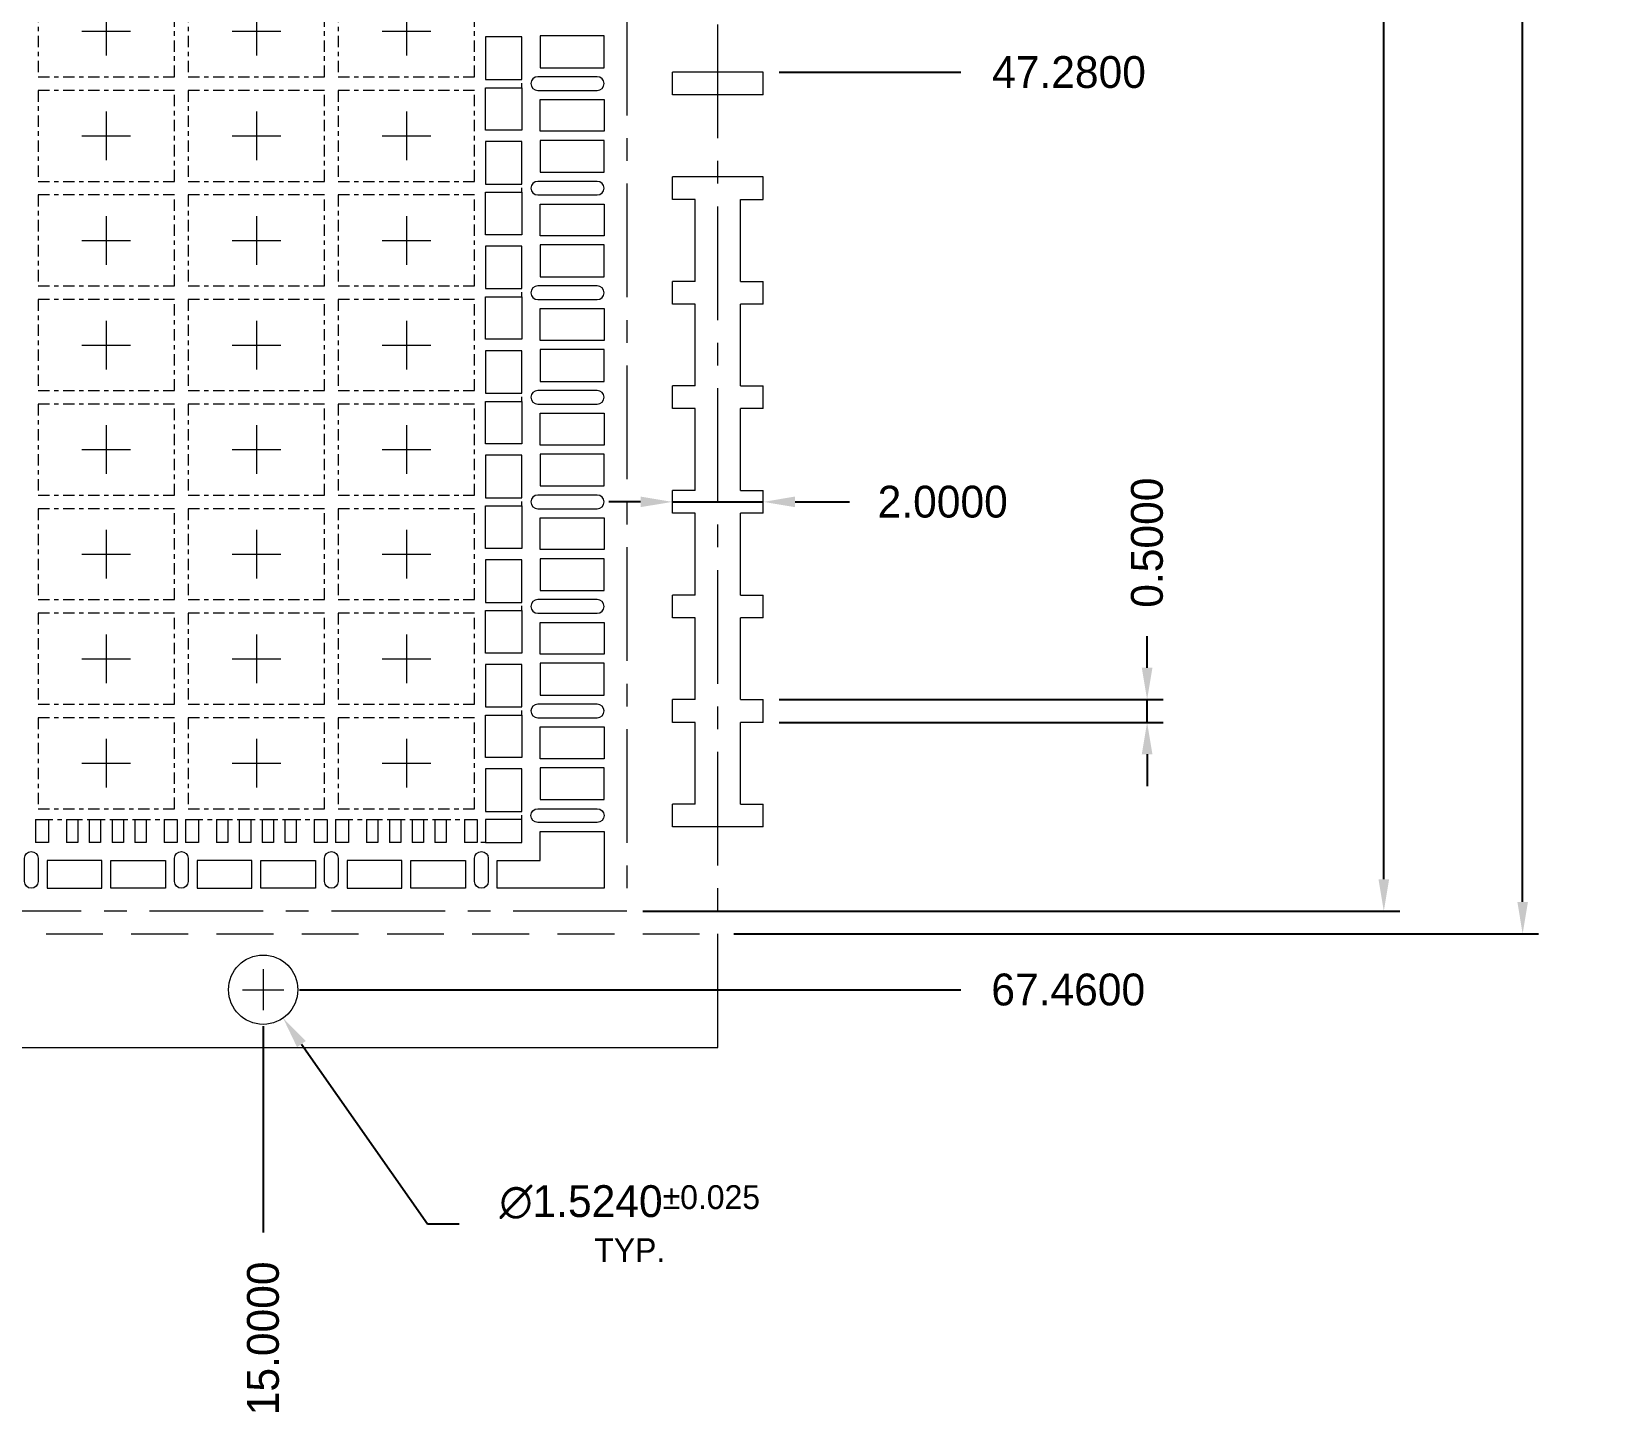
# Model space of a CAD drawing. Extents: x -231.9 to -154.2, y -116.6 to -30.5.
# Drawn here: x -188.64 to -154.21, y -116.62 to -86.15 of the extents above; entities that cross this region are included whole.
import ezdxf

# ---------------------------------------------------------------- set-up
doc = ezdxf.new("R2010")
doc.units = 0
doc.header["$MEASUREMENT"] = 0
doc.linetypes.add('CENTER', pattern=[2, 1.25, -0.25, 0.25, -0.25])
doc.linetypes.add('HIDDEN', pattern=[0.375, 0.25, -0.125])
for name, color, linetype, lineweight in [('Center', 1, 'Continuous', 5), ('Dim', 7, 'Continuous', 5), ('Half Etch BT', 4, 'Continuous', 5), ('LF', 7, 'Continuous', 13), ('Mold', 5, 'Continuous', 15), ('PKG', 6, 'Continuous', 18), ('Tape', 2, 'Continuous', 15)]:
    doc.layers.add(name, color=color, linetype=linetype, lineweight=lineweight)
doc.styles.get("Standard").update_dxf_attribs({"font": ''})
doc.styles.get('Standard').set_extended_font_data('SWRomns')
doc.dimstyles.new('ISO', dxfattribs={"dimtxt": 0.7, "dimasz": 0.7, "dimexe": 0.35, "dimexo": 0.35, "dimgap": 0.35, "dimtad": 0, "dimtih": 1, "dimtoh": 1, "dimdec": 4, "dimzin": 0, "dimdsep": 46, "dimtxsty": 'Standard', "dimcen": 0, "dimadec": 0, "dimazin": 0, "dimtfac": 1, "dimtdec": 4, "dimtofl": 0, "dimtmove": 0, "dimatfit": 1, "dimfxl": 1, "dimtolj": 1, "dimtzin": 0, "dimarcsym": 0})
doc.dimstyles.get("Standard").update_dxf_attribs({"dimtxt": 0.7, "dimasz": 0.7, "dimexe": 0.35, "dimexo": 0.35, "dimgap": 0.35, "dimtad": 0, "dimdec": 4, "dimzin": 0, "dimdsep": 46, "dimtxsty": 'Standard', "dimcen": 0, "dimadec": 0, "dimazin": 0, "dimtfac": 1, "dimtdec": 4, "dimtmove": 0, "dimatfit": 1, "dimfxl": 1, "dimtolj": 1, "dimtzin": 0, "dimarcsym": 0})

# ---------------------------------------------------------------- blocks, each defined once
blk = doc.blocks.new('*D0')
at = {"layer": 'Defpoints', "color": 0, "transparency": 16777216}
for p in [(188.477, 100.765), (188.477, 36.765), (205.126, 36.765)]:
    blk.add_point(p, dxfattribs=at)
at = {"layer": 'Dim', "color": 0, "lineweight": -2, "transparency": 16777216}
for p, q in [((188.827, 100.765), (205.476, 100.765)), ((205.126, 100.065), (205.126, 74.175)), ((205.126, 37.465), (205.126, 57.35)), ((188.827, 36.765), (205.476, 36.765))]:
    blk.add_line(p, q, dxfattribs=at)
at = {"layer": 'Dim', "color": 0, "transparency": 16777216}
for points in [[(205.009, 100.065), (205.243, 100.065), (205.126, 100.765)], [(205.009, 37.465), (205.243, 37.465), (205.126, 36.765)]]:
    blk.add_solid(points, dxfattribs=at)
at = {"layer": 'Dim', "color": 0, "transparency": 16777216, "insert": (205.126, 65.763), "char_height": 0.7, "attachment_point": 5, "rotation": 90}
blk.add_mtext('\\A1;46.0000x64.0000 (MOLD PKG.)', dxfattribs=at)
blk = doc.blocks.new('*D1')
at = {"layer": 'Defpoints', "color": 0, "transparency": 16777216}
for p in [(203.713, 101.265), (190.477, 36.265), (208.18, 36.265)]:
    blk.add_point(p, dxfattribs=at)
at = {"layer": 'Dim', "color": 0, "lineweight": -2, "transparency": 16777216}
for p, q in [((204.063, 101.265), (208.53, 101.265)), ((208.18, 100.565), (208.18, 76.31)), ((208.18, 36.965), (208.18, 59.52)), ((190.827, 36.265), (208.53, 36.265))]:
    blk.add_line(p, q, dxfattribs=at)
at = {"layer": 'Dim', "color": 0, "transparency": 16777216}
for points in [[(208.064, 100.565), (208.297, 100.565), (208.18, 101.265)], [(208.064, 36.965), (208.297, 36.965), (208.18, 36.265)]]:
    blk.add_solid(points, dxfattribs=at)
at = {"layer": 'Dim', "color": 0, "transparency": 16777216, "insert": (208.18, 67.915), "char_height": 0.7, "attachment_point": 5, "rotation": 90}
blk.add_mtext('\\A1;65.0000±0.5000 (TAPE WIDTH)', dxfattribs=at)
blk = doc.blocks.new('*D2')
at = {"layer": 'Defpoints', "color": 0, "transparency": 16777216}
for p in [(191.477, 41.415), (199.92, 41.415), (191.477, 40.915)]:
    blk.add_point(p, dxfattribs=at)
at = {"layer": 'Dim', "color": 0, "lineweight": -2, "transparency": 16777216}
for p, q in [((199.92, 42.115), (199.92, 42.815)), ((191.827, 41.415), (200.27, 41.415)), ((199.92, 40.915), (199.92, 41.415)), ((191.827, 40.915), (200.27, 40.915)), ((199.92, 40.215), (199.92, 39.515))]:
    blk.add_line(p, q, dxfattribs=at)
at = {"layer": 'Dim', "color": 0, "transparency": 16777216}
for points in [[(199.803, 42.115), (200.037, 42.115), (199.92, 41.415)], [(199.803, 40.215), (200.037, 40.215), (199.92, 40.915)]]:
    blk.add_solid(points, dxfattribs=at)
at = {"layer": 'Dim', "color": 0, "transparency": 16777216, "insert": (199.92, 44.868), "char_height": 0.7, "attachment_point": 5, "rotation": 90}
blk.add_mtext('\\A1;0.5000', dxfattribs=at)
blk = doc.blocks.new('*D3')
at = {"layer": 'Defpoints', "color": 0, "transparency": 16777216}
for p in [(189.477, 45.765), (191.477, 45.765), (191.477, 45.765)]:
    blk.add_point(p, dxfattribs=at)
at = {"layer": 'Dim', "color": 0, "lineweight": -2, "transparency": 16777216}
for p, q in [((188.777, 45.765), (188.077, 45.765)), ((189.477, 45.765), (191.477, 45.765)), ((192.177, 45.765), (193.371, 45.765))]:
    blk.add_line(p, q, dxfattribs=at)
at = {"layer": 'Dim', "color": 0, "transparency": 16777216}
for points in [[(188.777, 45.882), (188.777, 45.649), (189.477, 45.765)], [(192.177, 45.882), (192.177, 45.649), (191.477, 45.765)]]:
    blk.add_solid(points, dxfattribs=at)
at = {"layer": 'Dim', "color": 0, "transparency": 16777216, "insert": (195.424, 45.765), "char_height": 0.7, "attachment_point": 5}
blk.add_mtext('\\A1;2.0000', dxfattribs=at)
blk = doc.blocks.new('*D15')
at = {"layer": 'Defpoints', "color": 0, "transparency": 16777216}
for p in [(165.477, 102.495), (180.477, 34.584), (180.477, 29.694)]:
    blk.add_point(p, dxfattribs=at)
at = {"layer": 'Dim', "color": 0, "lineweight": -2, "transparency": 16777216}
blk.add_line((180.477, 34.234), (180.477, 29.694), dxfattribs=at)
at = {"layer": 'Dim', "color": 0, "transparency": 16777216, "insert": (180.477, 27.366), "char_height": 0.7, "attachment_point": 5, "rotation": 90}
blk.add_mtext('\\A1;15.0000', dxfattribs=at)
blk = doc.blocks.new('*D18')
at = {"layer": 'Defpoints', "color": 0, "transparency": 16777216}
for p in [(180.039, 35.659), (180.915, 34.412)]:
    blk.add_point(p, dxfattribs=at)
at = {"layer": 'Dim', "color": 0, "lineweight": -2, "transparency": 16777216}
for p, q in [((181.317, 33.839), (184.091, 29.889)), ((184.091, 29.889), (184.791, 29.889))]:
    blk.add_line(p, q, dxfattribs=at)
at = {"layer": 'Dim', "color": 0, "transparency": 16777216}
blk.add_solid([(181.413, 33.906), (181.222, 33.772), (180.915, 34.412)], dxfattribs=at)
at = {"layer": 'Dim', "color": 0, "transparency": 16777216, "insert": (188.541, 29.889), "char_height": 0.7, "attachment_point": 5}
blk.add_mtext('\\A2;∅1.5240{\\H0.525000;±0.025}{\\H0.75x;\\PTYP.}', dxfattribs=at)
blk = doc.blocks.new('*D19')
at = {"layer": 'Defpoints', "color": 0, "transparency": 16777216}
for p in [(165.477, 102.495), (180.928, 35.035), (195.825, 35.035)]:
    blk.add_point(p, dxfattribs=at)
at = {"layer": 'Dim', "color": 0, "lineweight": -2, "transparency": 16777216}
blk.add_line((181.278, 35.035), (195.825, 35.035), dxfattribs=at)
at = {"layer": 'Dim', "color": 0, "transparency": 16777216, "insert": (198.185, 35.035), "char_height": 0.7, "attachment_point": 5}
blk.add_mtext('\\A1;67.4600', dxfattribs=at)
blk = doc.blocks.new('*D20')
at = {"layer": 'Defpoints', "color": 0, "transparency": 16777216}
for p in [(139.097, 34.909), (140.077, 34.765), (141.077, 33.765), (141.077, 33.765), (190.477, 33.765)]:
    blk.add_point(p, dxfattribs=at)
at = {"layer": 'Dim', "color": 0, "lineweight": -2, "transparency": 16777216}
for p, q in [((139.83, 35.013), (139.213, 35.63)), ((140.727, 33.765), (138.44, 33.765))]:
    blk.add_line(p, q, dxfattribs=at)
for start, end in [(99.79, 117.395), (135, 180), (197.605, 215.21)]:
    blk.add_arc((141.077, 33.765), 2.287, start, end, dxfattribs=at)
at = {"layer": 'Dim', "color": 0, "transparency": 16777216}
for points in [[(140.094, 35.702), (139.956, 35.89), (139.46, 35.383)], [(138.782, 33.056), (139.013, 33.091), (138.79, 33.765)]]:
    blk.add_solid(points, dxfattribs=at)
at = {"layer": 'Dim', "color": 0, "transparency": 16777216, "insert": (142.688, 32.142), "char_height": 0.7, "attachment_point": 5}
blk.add_mtext('\\A1;C=1x45°(4x)', dxfattribs=at)
blk = doc.blocks.new('*U24')
at = {"layer": 'PKG', "linetype": 'CENTER', "ltscale": 0.2}
blk.add_lwpolyline([(-1.5, -1), (1.5, -1), (1.5, 1), (-1.5, 1)], close=True, dxfattribs=at)
blk = doc.blocks.new('*U25')
at = {"layer": 'PKG', "color": 0, "linetype": 'ByBlock', "lineweight": -2}
for p in [(29.7, 16.1), (33, 16.1), (36.3, 16.1), (29.7, 13.8), (33, 13.8), (36.3, 13.8), (29.7, 11.5), (33, 11.5), (36.3, 11.5), (29.7, 9.2), (33, 9.2), (36.3, 9.2), (29.7, 6.9), (33, 6.9), (36.3, 6.9), (29.7, 4.6), (33, 4.6), (36.3, 4.6), (29.7, 2.3), (33, 2.3), (36.3, 2.3), (29.7, 0), (33, 0), (36.3, 0)]:
    blk.add_blockref('*U24', p, dxfattribs=at)
blk = doc.blocks.new('*U26')
at = {"layer": 'Center'}
for p, q in [((0, 0.535), (0, -0.535)), ((-0.535, 0), (0.535, 0))]:
    blk.add_line(p, q, dxfattribs=at)
blk = doc.blocks.new('*U27')
at = {"layer": 'Center', "color": 0, "linetype": 'ByBlock', "lineweight": -2}
for p in [(29.7, 16.1), (33, 16.1), (36.3, 16.1), (29.7, 13.8), (33, 13.8), (36.3, 13.8), (29.7, 11.5), (33, 11.5), (36.3, 11.5), (29.7, 9.2), (33, 9.2), (36.3, 9.2), (29.7, 6.9), (33, 6.9), (36.3, 6.9), (29.7, 4.6), (33, 4.6), (36.3, 4.6), (29.7, 2.3), (33, 2.3), (36.3, 2.3), (29.7, 0), (33, 0), (36.3, 0)]:
    blk.add_blockref('*U26', p, dxfattribs=at)
blk = doc.blocks.new('*D58')
at = {"layer": 'Defpoints', "color": 0, "transparency": 16777216}
for p in [(165.477, 102.495), (191.477, 55.215), (195.825, 55.215)]:
    blk.add_point(p, dxfattribs=at)
at = {"layer": 'Dim', "color": 0, "lineweight": -2, "transparency": 16777216}
blk.add_line((191.827, 55.215), (195.825, 55.215), dxfattribs=at)
at = {"layer": 'Dim', "color": 0, "transparency": 16777216, "insert": (198.202, 55.215), "char_height": 0.7, "attachment_point": 5}
blk.add_mtext('\\A1;47.2800', dxfattribs=at)

msp = doc.modelspace()

# ---------------------------------------------------------------- linework, layer by layer
at = {"layer": 'Center', "linetype": 'CENTER', "ltscale": 2}
msp.add_line((-173.53738, -108.49858), (-173.53738, -38.49858), dxfattribs=at)
at = {"layer": 'Center', "linetype": 'CENTER'}
for p, q in [((-183.53738, -106.77742), (-183.53738, -107.67973)), ((-183.98853, -107.22858), (-183.08623, -107.22858))]:
    msp.add_line(p, q, dxfattribs=at)
at = {"layer": 'Half Etch BT', "linetype": 'HIDDEN', "ltscale": 0.25}
for p, q in [((-177.84738, -87.38858), (-177.84738, -87.20858)), ((-177.84738, -89.68858), (-177.84738, -89.50858)), ((-177.84738, -91.98858), (-177.84738, -91.80858)), ((-177.84738, -94.28858), (-177.84738, -94.10858)), ((-177.84738, -96.58858), (-177.84738, -96.40858)), ((-177.84738, -98.88858), (-177.84738, -98.70858)), ((-177.84738, -101.18858), (-177.84738, -101.00858)), ((-177.84738, -103.48858), (-177.84738, -103.30858)), ((-178.64738, -103.98858), (-178.82738, -103.98858))]:
    msp.add_line(p, q, dxfattribs=at)
at = {"layer": 'Half Etch BT', "linetype": 'HIDDEN', "ltscale": 0.3}
for p, q in [((-188.26238, -103.48858), (-187.86238, -103.48858)), ((-187.61238, -103.48858), (-187.36238, -103.48858)), ((-187.11238, -103.48858), (-186.86238, -103.48858)), ((-186.61238, -103.48858), (-186.36238, -103.48858)), ((-186.11238, -103.48858), (-185.71238, -103.48858)), ((-184.96238, -103.48858), (-184.56238, -103.48858)), ((-184.31238, -103.48858), (-184.06238, -103.48858)), ((-183.81238, -103.48858), (-183.56238, -103.48858)), ((-183.31238, -103.48858), (-183.06238, -103.48858)), ((-182.81238, -103.48858), (-182.41238, -103.48858)), ((-181.66238, -103.48858), (-181.26238, -103.48858)), ((-181.01238, -103.48858), (-180.76238, -103.48858)), ((-180.51238, -103.48858), (-180.26238, -103.48858)), ((-180.01238, -103.48858), (-179.76238, -103.48858)), ((-179.51238, -103.48858), (-179.11238, -103.48858))]:
    msp.add_line(p, q, dxfattribs=at)
at = {"layer": 'LF'}
for p, q in [((-172.53738, -87.04858), (-174.53738, -87.04858)), ((-174.53738, -87.54858), (-174.53738, -87.04858)), ((-172.53738, -87.54858), (-172.53738, -87.04858)), ((-172.53738, -87.54858), (-174.53738, -87.54858)), ((-172.53738, -89.34858), (-174.53738, -89.34858)), ((-174.53738, -89.84858), (-174.53738, -89.34858)), ((-172.53738, -89.84858), (-172.53738, -89.34858)), ((-174.03738, -89.84858), (-174.53738, -89.84858)), ((-174.03738, -91.64858), (-174.03738, -89.84858)), ((-173.03738, -91.64858), (-173.03738, -89.84858)), ((-173.03738, -89.84858), (-172.53738, -89.84858)), ((-174.03738, -91.64858), (-174.53738, -91.64858)), ((-174.53738, -92.14858), (-174.53738, -91.64858)), ((-173.03738, -91.64858), (-172.53738, -91.64858)), ((-172.53738, -92.14858), (-172.53738, -91.64858)), ((-174.03738, -92.14858), (-174.53738, -92.14858)), ((-174.03738, -93.94858), (-174.03738, -92.14858)), ((-173.03738, -93.94858), (-173.03738, -92.14858)), ((-172.53738, -92.14858), (-173.03738, -92.14858)), ((-174.03738, -93.94858), (-174.53738, -93.94858)), ((-174.53738, -94.44858), (-174.53738, -93.94858)), ((-173.03738, -93.94858), (-172.53738, -93.94858)), ((-172.53738, -94.44858), (-172.53738, -93.94858)), ((-174.03738, -94.44858), (-174.53738, -94.44858)), ((-174.03738, -96.24858), (-174.03738, -94.44858)), ((-173.03738, -96.24858), (-173.03738, -94.44858)), ((-172.53738, -94.44858), (-173.03738, -94.44858)), ((-174.03738, -96.24858), (-174.53738, -96.24858)), ((-174.53738, -96.74858), (-174.53738, -96.24858)), ((-173.03738, -96.24858), (-172.53738, -96.24858)), ((-172.53738, -96.74858), (-172.53738, -96.24858)), ((-174.03738, -96.74858), (-174.53738, -96.74858)), ((-174.03738, -98.54858), (-174.03738, -96.74858)), ((-173.03738, -98.54858), (-173.03738, -96.74858)), ((-172.53738, -96.74858), (-173.03738, -96.74858)), ((-174.03738, -98.54858), (-174.53738, -98.54858)), ((-174.53738, -99.04858), (-174.53738, -98.54858)), ((-173.03738, -98.54858), (-172.53738, -98.54858)), ((-172.53738, -99.04858), (-172.53738, -98.54858)), ((-174.03738, -99.04858), (-174.53738, -99.04858)), ((-174.03738, -100.84858), (-174.03738, -99.04858)), ((-173.03738, -100.84858), (-173.03738, -99.04858)), ((-172.53738, -99.04858), (-173.03738, -99.04858)), ((-174.03738, -100.84858), (-174.53738, -100.84858)), ((-174.53738, -101.34858), (-174.53738, -100.84858)), ((-173.03738, -100.84858), (-172.53738, -100.84858)), ((-172.53738, -101.34858), (-172.53738, -100.84858)), ((-174.03738, -101.34858), (-174.53738, -101.34858)), ((-174.03738, -103.14858), (-174.03738, -101.34858)), ((-173.03738, -103.14858), (-173.03738, -101.34858)), ((-172.53738, -101.34858), (-173.03738, -101.34858)), ((-174.03738, -103.14858), (-174.53738, -103.14858)), ((-174.53738, -103.64858), (-174.53738, -103.14858)), ((-173.03738, -103.14858), (-172.53738, -103.14858)), ((-172.53738, -103.64858), (-172.53738, -103.14858)), ((-188.54738, -103.48858), (-188.26238, -103.48858)), ((-188.54738, -103.48858), (-188.54738, -103.98858)), ((-188.26238, -103.48858), (-188.26238, -103.98858)), ((-187.86238, -103.48858), (-187.61238, -103.48858)), ((-187.86238, -103.48858), (-187.86238, -103.98858)), ((-187.61238, -103.48858), (-187.61238, -103.98858)), ((-187.36238, -103.48858), (-187.11238, -103.48858)), ((-187.36238, -103.48858), (-187.36238, -103.98858)), ((-187.11238, -103.48858), (-187.11238, -103.98858)), ((-186.86238, -103.48858), (-186.61238, -103.48858)), ((-186.86238, -103.48858), (-186.86238, -103.98858)), ((-186.61238, -103.48858), (-186.61238, -103.98858)), ((-186.36238, -103.48858), (-186.11238, -103.48858)), ((-186.36238, -103.48858), (-186.36238, -103.98858)), ((-186.11238, -103.48858), (-186.11238, -103.98858)), ((-185.71238, -103.48858), (-185.42738, -103.48858)), ((-185.71238, -103.48858), (-185.71238, -103.98858)), ((-185.42738, -103.48858), (-185.42738, -103.98858)), ((-185.24738, -103.48858), (-184.96238, -103.48858)), ((-185.24738, -103.48858), (-185.24738, -103.98858)), ((-184.96238, -103.48858), (-184.96238, -103.98858)), ((-184.56238, -103.48858), (-184.31238, -103.48858)), ((-184.56238, -103.48858), (-184.56238, -103.98858)), ((-184.31238, -103.48858), (-184.31238, -103.98858)), ((-184.06238, -103.48858), (-183.81238, -103.48858)), ((-184.06238, -103.48858), (-184.06238, -103.98858)), ((-183.81238, -103.48858), (-183.81238, -103.98858)), ((-183.56238, -103.48858), (-183.31238, -103.48858)), ((-183.56238, -103.48858), (-183.56238, -103.98858)), ((-183.31238, -103.48858), (-183.31238, -103.98858)), ((-183.06238, -103.48858), (-182.81238, -103.48858)), ((-183.06238, -103.48858), (-183.06238, -103.98858)), ((-182.81238, -103.48858), (-182.81238, -103.98858)), ((-182.41238, -103.48858), (-182.12738, -103.48858)), ((-182.41238, -103.48858), (-182.41238, -103.98858)), ((-182.12738, -103.48858), (-182.12738, -103.98858)), ((-181.94738, -103.48858), (-181.66238, -103.48858)), ((-181.94738, -103.48858), (-181.94738, -103.98858)), ((-181.66238, -103.48858), (-181.66238, -103.98858)), ((-181.26238, -103.48858), (-181.01238, -103.48858)), ((-181.26238, -103.48858), (-181.26238, -103.98858)), ((-181.01238, -103.48858), (-181.01238, -103.98858)), ((-180.76238, -103.48858), (-180.51238, -103.48858)), ((-180.76238, -103.48858), (-180.76238, -103.98858)), ((-180.51238, -103.48858), (-180.51238, -103.98858)), ((-180.26238, -103.48858), (-180.01238, -103.48858)), ((-180.26238, -103.48858), (-180.26238, -103.98858)), ((-180.01238, -103.48858), (-180.01238, -103.98858)), ((-179.76238, -103.48858), (-179.51238, -103.48858)), ((-179.76238, -103.48858), (-179.76238, -103.98858)), ((-179.51238, -103.48858), (-179.51238, -103.98858)), ((-179.11238, -103.48858), (-178.82738, -103.48858)), ((-179.11238, -103.48858), (-179.11238, -103.98858)), ((-178.82738, -103.48858), (-178.82738, -103.98858)), ((-172.53738, -103.64858), (-174.53738, -103.64858)), ((-188.26238, -103.98858), (-188.54738, -103.98858)), ((-187.61238, -103.98858), (-187.86238, -103.98858)), ((-187.11238, -103.98858), (-187.36238, -103.98858)), ((-186.61238, -103.98858), (-186.86238, -103.98858)), ((-186.11238, -103.98858), (-186.36238, -103.98858)), ((-185.42738, -103.98858), (-185.71238, -103.98858)), ((-184.96238, -103.98858), (-185.24738, -103.98858)), ((-184.31238, -103.98858), (-184.56238, -103.98858)), ((-183.81238, -103.98858), (-184.06238, -103.98858)), ((-183.31238, -103.98858), (-183.56238, -103.98858)), ((-182.81238, -103.98858), (-183.06238, -103.98858)), ((-182.12738, -103.98858), (-182.41238, -103.98858)), ((-181.66238, -103.98858), (-181.94738, -103.98858)), ((-181.01238, -103.98858), (-181.26238, -103.98858)), ((-180.51238, -103.98858), (-180.76238, -103.98858)), ((-180.01238, -103.98858), (-180.26238, -103.98858)), ((-179.51238, -103.98858), (-179.76238, -103.98858)), ((-178.82738, -103.98858), (-179.11238, -103.98858)), ((-222.93738, -108.49858), (-173.53738, -108.49858))]:
    msp.add_line(p, q, dxfattribs=at)
for points in [[(-178.64738, -87.20858), (-177.84738, -87.20858), (-177.84738, -86.27358), (-178.64738, -86.27358)], [(-177.44738, -86.94858), (-176.03738, -86.94858), (-176.03738, -86.24858), (-177.44738, -86.24858)], [(-178.64738, -87.38858), (-177.84738, -87.38858), (-177.84738, -88.32358), (-178.64738, -88.32358)], [(-177.44738, -87.64858), (-176.03738, -87.64858), (-176.03738, -88.34858), (-177.44738, -88.34858)], [(-178.64738, -89.50858), (-177.84738, -89.50858), (-177.84738, -88.57358), (-178.64738, -88.57358)], [(-177.44738, -89.24858), (-176.03738, -89.24858), (-176.03738, -88.54858), (-177.44738, -88.54858)], [(-178.64738, -89.68858), (-177.84738, -89.68858), (-177.84738, -90.62358), (-178.64738, -90.62358)], [(-177.44738, -89.94858), (-176.03738, -89.94858), (-176.03738, -90.64858), (-177.44738, -90.64858)], [(-178.64738, -91.80858), (-177.84738, -91.80858), (-177.84738, -90.87358), (-178.64738, -90.87358)], [(-177.44738, -91.54858), (-176.03738, -91.54858), (-176.03738, -90.84858), (-177.44738, -90.84858)], [(-178.64738, -91.98858), (-177.84738, -91.98858), (-177.84738, -92.92358), (-178.64738, -92.92358)], [(-177.44738, -92.24858), (-176.03738, -92.24858), (-176.03738, -92.94858), (-177.44738, -92.94858)], [(-178.64738, -94.10858), (-177.84738, -94.10858), (-177.84738, -93.17358), (-178.64738, -93.17358)], [(-177.44738, -93.84858), (-176.03738, -93.84858), (-176.03738, -93.14858), (-177.44738, -93.14858)], [(-178.64738, -94.28858), (-177.84738, -94.28858), (-177.84738, -95.22358), (-178.64738, -95.22358)], [(-177.44738, -94.54858), (-176.03738, -94.54858), (-176.03738, -95.24858), (-177.44738, -95.24858)], [(-178.64738, -96.40858), (-177.84738, -96.40858), (-177.84738, -95.47358), (-178.64738, -95.47358)], [(-177.44738, -96.14858), (-176.03738, -96.14858), (-176.03738, -95.44858), (-177.44738, -95.44858)], [(-178.64738, -96.58858), (-177.84738, -96.58858), (-177.84738, -97.52358), (-178.64738, -97.52358)], [(-177.44738, -96.84858), (-176.03738, -96.84858), (-176.03738, -97.54858), (-177.44738, -97.54858)], [(-178.64738, -98.70858), (-177.84738, -98.70858), (-177.84738, -97.77358), (-178.64738, -97.77358)], [(-177.44738, -98.44858), (-176.03738, -98.44858), (-176.03738, -97.74858), (-177.44738, -97.74858)], [(-178.64738, -98.88858), (-177.84738, -98.88858), (-177.84738, -99.82358), (-178.64738, -99.82358)], [(-177.44738, -99.14858), (-176.03738, -99.14858), (-176.03738, -99.84858), (-177.44738, -99.84858)], [(-178.64738, -101.00858), (-177.84738, -101.00858), (-177.84738, -100.07358), (-178.64738, -100.07358)], [(-177.44738, -100.74858), (-176.03738, -100.74858), (-176.03738, -100.04858), (-177.44738, -100.04858)], [(-178.64738, -101.18858), (-177.84738, -101.18858), (-177.84738, -102.12358), (-178.64738, -102.12358)], [(-177.44738, -101.44858), (-176.03738, -101.44858), (-176.03738, -102.14858), (-177.44738, -102.14858)], [(-178.64738, -103.30858), (-177.84738, -103.30858), (-177.84738, -102.37358), (-178.64738, -102.37358)], [(-177.44738, -103.04858), (-176.03738, -103.04858), (-176.03738, -102.34858), (-177.44738, -102.34858)], [(-178.64738, -103.98858), (-177.84738, -103.98858), (-177.84738, -103.48858), (-178.64738, -103.48858)], [(-178.38738, -104.38858), (-177.44738, -104.38858), (-177.44738, -103.74858), (-176.03738, -103.74858), (-176.03738, -104.99858), (-178.38738, -104.99858)], [(-187.08738, -104.38858), (-188.28738, -104.38858), (-188.28738, -104.99858), (-187.08738, -104.99858)], [(-186.88738, -104.38858), (-185.68738, -104.38858), (-185.68738, -104.99858), (-186.88738, -104.99858)], [(-183.78738, -104.38858), (-184.98738, -104.38858), (-184.98738, -104.99858), (-183.78738, -104.99858)], [(-183.58738, -104.38858), (-182.38738, -104.38858), (-182.38738, -104.99858), (-183.58738, -104.99858)], [(-180.48738, -104.38858), (-181.68738, -104.38858), (-181.68738, -104.99858), (-180.48738, -104.99858)], [(-180.28738, -104.38858), (-179.08738, -104.38858), (-179.08738, -104.99858), (-180.28738, -104.99858)]]:
    msp.add_lwpolyline(points, close=True, dxfattribs=at)
for points in [[(-177.49738, -87.44858), (-176.18738, -87.44858, 1), (-176.18738, -87.14858), (-177.49738, -87.14858, 1)], [(-177.49738, -89.74858), (-176.18738, -89.74858, 1), (-176.18738, -89.44858), (-177.49738, -89.44858, 1)], [(-177.49738, -92.04858), (-176.18738, -92.04858, 1), (-176.18738, -91.74858), (-177.49738, -91.74858, 1)], [(-177.49738, -94.34858), (-176.18738, -94.34858, 1), (-176.18738, -94.04858), (-177.49738, -94.04858, 1)], [(-177.49738, -96.64858), (-176.18738, -96.64858, 1), (-176.18738, -96.34858), (-177.49738, -96.34858, 1)], [(-177.49738, -98.94858), (-176.18738, -98.94858, 1), (-176.18738, -98.64858), (-177.49738, -98.64858, 1)], [(-177.49738, -101.24858), (-176.18738, -101.24858, 1), (-176.18738, -100.94858), (-177.49738, -100.94858, 1)], [(-177.49738, -103.24858), (-176.18738, -103.24858, -1), (-176.18738, -103.54858), (-177.49738, -103.54858, -1)], [(-188.78738, -104.33858, -1), (-188.48738, -104.33858), (-188.48738, -104.84858, -1), (-188.78738, -104.84858)], [(-185.48738, -104.33858, -1), (-185.18738, -104.33858), (-185.18738, -104.84858, -1), (-185.48738, -104.84858)], [(-182.18738, -104.33858, -1), (-181.88738, -104.33858), (-181.88738, -104.84858, -1), (-182.18738, -104.84858)], [(-178.88738, -104.33858, -1), (-178.58738, -104.33858), (-178.58738, -104.84858, -1), (-178.88738, -104.84858)]]:
    msp.add_lwpolyline(points, format="xyb", close=True, dxfattribs=at)
msp.add_circle((-183.53738, -107.22858), 0.762, dxfattribs=at)
at = {"layer": 'Mold', "linetype": 'CENTER', "ltscale": 2}
msp.add_lwpolyline([(-175.53738, -105.49858), (-221.53738, -105.49858), (-221.53738, -41.49858), (-175.53738, -41.49858)], close=True, dxfattribs=at)
at = {"layer": 'Tape', "linetype": 'HIDDEN', "ltscale": 5}
msp.add_line((-223.93738, -105.99858), (-173.53738, -105.99858), dxfattribs=at)

# ---------------------------------------------------------------- block references
at = {"layer": 'Center'}
msp.add_blockref('*U27', (-216.68738, -102.24858), dxfattribs=at)
at = {"layer": 'PKG'}
msp.add_blockref('*U25', (-216.68738, -102.24858), dxfattribs=at)

# ---------------------------------------------------------------- dimensions: what is measured, and where the dimension line sits
at = {"layer": 'Dim'}
for feature_location, offset, dtype, picture, middle in [((-183.53738, -107.67973), (0, -4.89022), 1, '*D15', (-183.53738, -114.89774)), ((-183.08623, -107.22858), (14.89667, 0), 0, '*D19', (-165.8295, -107.22858))]:
    dim = msp.add_ordinate_dim(feature_location=feature_location, offset=offset, dtype=dtype, origin=(-198.53738, -39.76858), dimstyle='Standard', override={"dimfxl": 0.015}, dxfattribs=at)
    dim.commit()
    dim.dimension.update_dxf_attribs({"geometry": picture, "text_midpoint": middle, "insert": (-364.01465, -142.26398)})
dim = msp.add_ordinate_dim(feature_location=(-172.53738, -87.04858), offset=(4.34782, 0), dtype=0, origin=(-198.53738, -39.76858), dimstyle='Standard', dxfattribs=at)
dim.commit()
dim.dimension.update_dxf_attribs({"geometry": '*D58', "text_midpoint": (-165.81288, -87.04858), "insert": (-364.01465, -142.26398)})
dim = msp.add_linear_dim(base=(-155.83426, -105.99858), p1=(-160.30138, -40.99858), p2=(-173.53738, -105.99858), angle=90, text='<> (TAPE WIDTH)', dimstyle='Standard', override={"dimgap": 0.4, "dimtol": 1, "dimlim": 0, "dimtp": 0.5, "dimtm": 0.5}, dxfattribs=at)
dim.commit()
dim.dimension.update_dxf_attribs({"geometry": '*D1', "text_midpoint": (-155.83426, -74.34902), "dimtype": 128, "insert": (-364.01465, -142.26398)})
dim = msp.add_linear_dim(base=(-158.88879, -105.49858), p1=(-175.53738, -41.49858), p2=(-175.53738, -105.49858), angle=90, text='46.0000x<> (MOLD PKG.)', dimstyle='Standard', dxfattribs=at)
dim.commit()
dim.dimension.update_dxf_attribs({"geometry": '*D0', "text_midpoint": (-158.88879, -76.50146), "dimtype": 128, "insert": (-364.01465, -142.26398)})
dim = msp.add_linear_dim(base=(-172.53738, -96.49858), p1=(-174.53738, -96.49858), p2=(-172.53738, -96.49858), dimstyle='Standard', dxfattribs=at)
dim.commit()
dim.dimension.update_dxf_attribs({"geometry": '*D3', "text_midpoint": (-168.59101, -96.49858), "dimtype": 128, "insert": (-364.01465, -142.26398)})
dim = msp.add_linear_dim(base=(-164.0948, -100.84858), p1=(-172.53738, -101.34858), p2=(-172.53738, -100.84858), angle=90, dimstyle='Standard', dxfattribs=at)
dim.commit()
dim.dimension.update_dxf_attribs({"geometry": '*D2', "text_midpoint": (-164.0948, -97.39599), "dimtype": 128, "insert": (-364.01465, -142.26398)})
dim = msp.add_angular_dim_2l(base=(-224.9181, -107.355), line1=((-223.93738, -107.49858), (-222.93738, -108.49858)), line2=((-222.93738, -108.49858), (-173.53738, -108.49858)), text='C=1x<>(4x)', dimstyle='ISO', override={"dimtofl": 1}, dxfattribs=at)
dim.commit()
dim.dimension.update_dxf_attribs({"geometry": '*D20', "text_midpoint": (-221.32649, -110.12217), "dimtype": 130, "insert": (-364.01465, -142.26398)})
dim = msp.add_diameter_dim_2p(p1=(-183.97525, -106.60495), p2=(-183.09951, -107.85221), text='<>{\\H0.75x;\\PTYP.}', dimstyle='ISO', override={"dimgap": 0.3, "dimtol": 1, "dimlim": 0, "dimtp": 0.0254, "dimtm": 0.0254, "dimtfac": 0.75, "dimtdec": 3, "dimtolj": 2}, dxfattribs=at)
dim.commit()
dim.dimension.update_dxf_attribs({"geometry": '*D18', "text_midpoint": (-175.47361, -112.37471), "dimtype": 131, "insert": (-364.01465, -142.26398)})

doc.saveas('drawing.dxf')
